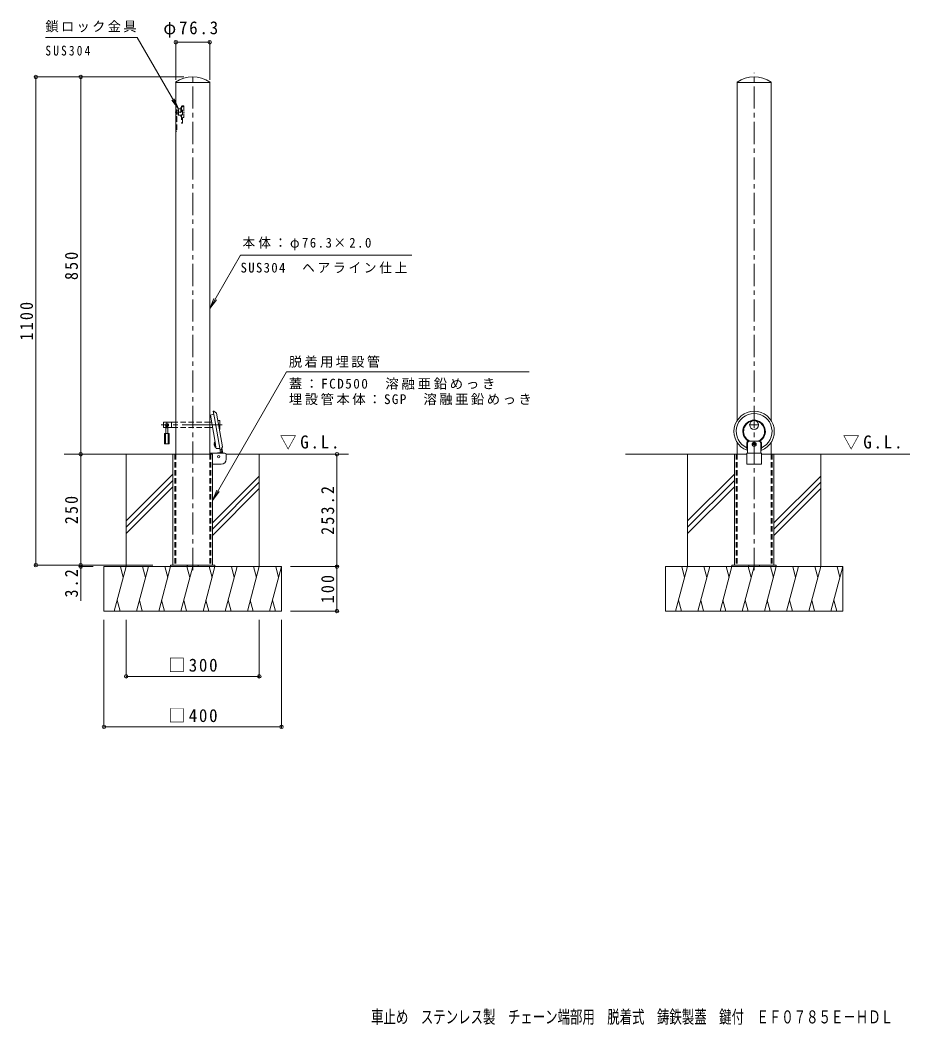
# Model space of a CAD drawing. Units: millimetres at full size, sheet at 1:10. Extents: x -1654 to 1782, y -1368 to 902.
# Drawn here: x -1654 to 351, y -1362 to 902 of the extents above; entities that cross this region are included whole.
import ezdxf
from ezdxf.enums import TextEntityAlignment as Align

# ---------------------------------------------------------------- set-up
doc = ezdxf.new("R2010")
doc.units = ezdxf.units.MM
doc.header["$LTSCALE"] = 10
doc.header["$PDMODE"] = 32
doc.header["$PDSIZE"] = 8
for name, pattern in [('CHAIN1', [8, 5, -1, 1, -1]), ('CHAIN2', [12, 9, -1, 1, -1]), ('DASHED1', [1.8, 1.2, -0.6])]:
    doc.linetypes.add(name, pattern=pattern)
for name, color, linetype, lineweight in [('C-0', 4, 'Continuous', 9), ('C-1', 4, 'Continuous', 9), ('C-2', 4, 'Continuous', 9), ('C-4', 7, 'Continuous', 9), ('C-5', 7, 'Continuous', 9), ('C-6', 2, 'Continuous', 9), ('C-7', 2, 'Continuous', 9), ('C-9', 7, 'Continuous', 9), ('C-B', 2, 'Continuous', 9), ('C-E', 6, 'Continuous', 9)]:
    doc.layers.add(name, color=color, linetype=linetype, lineweight=lineweight)
doc.layers.add('F-5_F-5ﾚｲﾔ', color=2, linetype='Continuous')
doc.styles.add('ＭＳ ゴシック', font='')
doc.styles.get('ＭＳ ゴシック').set_extended_font_data('MS Gothic')

msp = doc.modelspace()

# ---------------------------------------------------------------- linework, layer by layer
at = {"layer": 'C-0', "color": 3, "linetype": 'CHAIN1'}
for p, q in [((-1264.89, -337.67), (-1264.89, 779.38)), ((0.01, -337.67), (0.01, 782.98))]:
    msp.add_line(p, q, dxfattribs=at)
at = {"layer": 'C-0', "color": 3}
for p, q in [((-1303.04, 760.86), (-1303.47, 761.48)), ((-1303.04, -76.52), (-1303.04, 760.86)), ((-1303.04, 760.86), (-1226.74, 760.86)), ((-1226.74, 760.86), (-1226.32, 761.48)), ((-1226.74, 760.86), (-1226.74, -76.52)), ((-38.14, 760.86), (-38.56, 761.48)), ((38.16, 760.86), (-38.14, 760.86)), ((-38.14, -0.3), (-38.14, 760.86)), ((38.16, 760.86), (38.59, 761.48)), ((38.16, 760.86), (38.16, -0.3)), ((-38.14, -76.52), (-38.14, -49.89)), ((38.16, -49.89), (38.16, -76.52))]:
    msp.add_line(p, q, dxfattribs=at)
at = {"layer": 'C-0', "color": 7, "linetype": 'DASHED1'}
for p, q in [((-1290.04, 706.83), (-1290.04, 669.33)), ((-1288.04, 708.83), (-1285.04, 708.83)), ((-1304.58, 694.33), (-1283.38, 694.33)), ((-1301.04, 699.33), (-1303.04, 699.33)), ((-1303.04, 689.33), (-1301.04, 689.33)), ((-1301.04, 684.33), (-1303.04, 684.33)), ((-1301.54, 698.33), (-1301.54, 690.33)), ((-1301.54, 698.33), (-1298.04, 698.33)), ((-1301.54, 690.33), (-1298.04, 690.33)), ((-1301.04, 698.33), (-1301.04, 699.33)), ((-1301.04, 689.33), (-1301.04, 690.33)), ((-1301.04, 684.33), (-1301.04, 651.33)), ((-1298.04, 700.33), (-1297.04, 701.33)), ((-1298.04, 688.33), (-1298.04, 700.33)), ((-1298.04, 688.33), (-1297.04, 687.33)), ((-1297.04, 701.33), (-1291.54, 701.33)), ((-1297.04, 687.33), (-1297.04, 701.33)), ((-1297.04, 687.33), (-1291.54, 687.33)), ((-1290.04, 669.33), (-1288.04, 669.33)), ((-1303.04, 651.33), (-1301.04, 651.33))]:
    msp.add_line(p, q, dxfattribs=at)
at = {"layer": 'C-0'}
for p, q in [((-1217.56, 13.85), (-1225.27, 11.48)), ((-1225.27, 11.48), (-1214.54, -49.38)), ((-1218.72, 20.4), (-1216.11, 5.63)), ((-1217.17, 20.17), (-1218.72, 20.4)), ((-1217.17, 20.17), (-1211.33, 15.97)), ((-1203.21, -67.55), (-1216.11, 5.63)), ((-1197.93, -60.03), (-1211.33, 15.97)), ((-1214.54, -49.38), (-1212.54, -60.71)), ((-1212.54, -60.71), (-1212.09, -63.24)), ((-1208.99, -63.54), (-1212.09, -63.24)), ((-1203.9, -63.65), (-1208.99, -63.54)), ((-1199.27, -62.27), (-1197.93, -60.03)), ((-16.49, -51.93), (-16.49, -61.92)), ((-15.89, -67.73), (-16.49, -61.92)), ((-15.89, -67.73), (-15.49, -68.41)), ((-15.49, -51.95), (-15.49, -68.41)), ((-13.45, -46.6), (-9.99, -46.6)), ((13.48, -46.6), (10.01, -46.6)), ((15.51, -51.95), (15.51, -68.41)), ((15.91, -67.73), (15.51, -68.41)), ((15.91, -67.73), (16.51, -61.92)), ((16.51, -51.93), (16.51, -61.92))]:
    msp.add_line(p, q, dxfattribs=at)
at = {"layer": 'C-0', "color": 7, "linetype": 'CHAIN2'}
for p, q in [((-1198.73, -10.6), (-1335.73, -10.6)), ((-11.07, -10.6), (10.49, -10.6))]:
    msp.add_line(p, q, dxfattribs=at)
at = {"layer": 'C-0', "color": 2}
for p, q in [((-1309.46, -76.52), (-1220.33, -76.52)), ((-1309.46, -76.52), (-1309.46, -326.52)), ((-1226.74, -74.02), (-1192.64, -74.02)), ((-1220.33, -76.52), (-1220.33, -326.52)), ((-1189.44, -87.82), (-1189.44, -77.22)), ((-44.55, -76.52), (-44.55, -326.52)), ((-44.55, -76.52), (-16.29, -76.52)), ((-16.29, -74.02), (-16.29, -99.02)), ((16.31, -76.52), (44.58, -76.52)), ((44.58, -76.52), (44.58, -326.52)), ((-1200.64, -99.02), (-1220.33, -99.02)), ((16.31, -99.02), (-16.29, -99.02)), ((-1276.89, -326.52), (-1276.89, -329.72)), ((-1252.89, -326.52), (-1252.89, -329.72)), ((-1214.89, -326.52), (-1214.89, -329.72)), ((-11.99, -326.52), (-11.99, -329.72)), ((12.01, -326.52), (12.01, -329.72)), ((50.01, -326.52), (50.01, -329.72))]:
    msp.add_line(p, q, dxfattribs=at)
at = {"layer": 'C-0', "color": 2, "linetype": 'DASHED1'}
for p, q in [((-1305.44, -76.52), (-1305.44, -326.52)), ((-1224.34, -76.52), (-1224.34, -326.52)), ((-40.54, -76.52), (-40.54, -326.52)), ((40.56, -76.52), (40.56, -326.52))]:
    msp.add_line(p, q, dxfattribs=at)
at = {"layer": 'C-0', "color": 7, "linetype": 'DASHED1'}
for points in [[(-1290.04, 704.33), (-1291.54, 704.33), (-1291.54, 684.33), (-1290.04, 684.33)], [(-1285.04, 708.83), (-1285.04, 681.83), (-1288.04, 681.83)], [(-1288.04, 669.33), (-1288.04, 706.83), (-1285.04, 706.83)]]:
    msp.add_lwpolyline(points, dxfattribs=at)
at = {"layer": 'C-0'}
msp.add_lwpolyline([(-1203.21, -67.55), (-1201.87, -66.63), (-1199.27, -62.27)], dxfattribs=at)
at = {"layer": 'C-0', "color": 2}
for points in [[(-16.29, -74.02), (16.31, -74.02), (16.31, -99.02)], [(-1214.89, -326.52), (-1314.89, -326.52), (-1314.89, -329.72)], [(50.01, -326.52), (-49.99, -326.52), (-49.99, -329.72)]]:
    msp.add_lwpolyline(points, dxfattribs=at)
at = {"layer": 'C-0'}
for centre, radius in [((0.01, -10.6), 10), ((-1206.44, -82.02), 2.7)]:
    msp.add_circle(centre, radius, dxfattribs=at)
at = {"layer": 'C-0', "color": 3}
for centre in [(-1264.89, 705.48), (0.01, 705.48)]:
    msp.add_arc(centre, 68, 55.43953, 124.56042, dxfattribs=at)
at = {"layer": 'C-0', "color": 7, "linetype": 'DASHED1'}
msp.add_arc((-1288.04, 706.83), 2, 90, 180, dxfattribs=at)
at = {"layer": 'C-0'}
for centre, radius, start, end in [((0.01, -25.1), 45.5, 290.45371, 249.40489), ((0.01, -25.1), 40.35, 294.13713, 245.86287), ((0.01, -25.1), 25.37, 302.06008, 237.93992), ((0.01, -25.1), 23.71, 102.06111, 245.05391), ((0.01, -25.1), 23.71, 294.94609, 77.93889), ((-9.99, -52.1), 6.5, 122.1988, 178.53222), ((0.01, -25.1), 45.5, 249.40489, 249.54629), ((-9.99, -52.1), 5.5, 90, 178.4044), ((10.01, -52.1), 5.5, 1.5956, 90), ((10.01, -52.1), 6.5, 1.46778, 57.8012)]:
    msp.add_arc(centre, radius, start, end, dxfattribs=at)
at = {"layer": 'C-0', "color": 2}
for centre, radius, start, end in [((-1200.64, -87.82), 11.2, 270, 0), ((-1192.64, -77.22), 3.2, 0, 90)]:
    msp.add_arc(centre, radius, start, end, dxfattribs=at)
at = {"layer": 'C-1', "color": 3, "linetype": 'DASHED1'}
for p, q in [((-1303.04, -76.52), (-1303.04, -326.52)), ((-1226.74, -76.52), (-1226.74, -326.52)), ((-38.14, -76.52), (-38.14, -326.52)), ((38.16, -76.52), (38.16, -326.52))]:
    msp.add_line(p, q, dxfattribs=at)
at = {"layer": 'C-1'}
for p, q in [((-1224.54, -329.72), (-1309.44, -329.72)), ((-1277.39, -326.52), (-1277.39, -329.72)), ((-1252.39, -326.52), (-1252.39, -329.72))]:
    msp.add_line(p, q, dxfattribs=at)
for points in [[(-1214.89, -326.52), (-1314.89, -326.52), (-1314.89, -329.72)], [(-1214.89, -326.52), (-1214.89, -329.72), (-1314.89, -329.72)]]:
    msp.add_lwpolyline(points, dxfattribs=at)
at = {"layer": 'C-2'}
for p, q in [((-1330.73, -4.6), (-1330.73, -16.6)), ((-1330.73, -4.6), (-1303.04, -4.6)), ((-1325.48, -16.6), (-1330.73, -16.6)), ((-1303.04, -16.6), (-1320.98, -16.6)), ((-1312.73, -4.6), (-1312.73, -16.6)), ((-1226.74, -4.6), (-1222.43, -4.6)), ((-1226.74, -16.6), (-1220.32, -16.6)), ((-1204.89, -0.64), (-1208.41, -0.64)), ((-1203.73, -10.6), (-1203.73, -2.1)), ((-1203.73, -10.6), (-1203.73, -19.1))]:
    msp.add_line(p, q, dxfattribs=at)
at = {"layer": 'C-2', "color": 6, "linetype": 'CHAIN1'}
for p, q in [((-1320.35, -11.85), (-1326.19, -11.85)), ((-1323.23, -3.51), (-1323.23, -18.13))]:
    msp.add_line(p, q, dxfattribs=at)
at = {"layer": 'C-2', "color": 6}
for p, q in [((-1325.48, -11.85), (-1325.48, -29.6)), ((-1320.98, -11.85), (-1320.98, -29.6)), ((-1318.23, -29.6), (-1328.23, -29.6)), ((-1328.23, -29.6), (-1328.23, -53.1)), ((-1325.98, -29.6), (-1325.98, -53.1)), ((-1320.48, -29.6), (-1320.48, -53.1)), ((-1318.23, -29.6), (-1318.23, -53.1)), ((-1318.23, -53.1), (-1328.23, -53.1))]:
    msp.add_line(p, q, dxfattribs=at)
at = {"layer": 'C-2', "linetype": 'DASHED1'}
for p, q in [((-1226.74, -4.6), (-1303.04, -4.6)), ((-1226.74, -16.6), (-1303.04, -16.6))]:
    msp.add_line(p, q, dxfattribs=at)
at = {"layer": 'C-2'}
for centre, radius, start, end in [((-1323.23, -10.6), 3.5, 310.00481, 229.99519), ((-1205.23, -2.1), 1.5, 0, 77.10931), ((-1205.23, -19.1), 1.5, 282.89069, 0)]:
    msp.add_arc(centre, radius, start, end, dxfattribs=at)
at = {"layer": 'C-2', "color": 6}
msp.add_arc((-1323.23, -11.85), 2.25, 0, 180, dxfattribs=at)
at = {"layer": 'C-2', "color": 6, "linetype": 'DASHED1'}
msp.add_arc((-1323.23, -11.85), 2.25, 180, 0, dxfattribs=at)
at = {"layer": 'C-4'}
for p, q in [((-1303.04, 854.74), (-1303.04, 767.22)), ((-1303.04, 851.74), (-1226.74, 851.74)), ((-1226.74, 854.74), (-1226.74, 767.22)), ((-1621.52, 773.48), (-1284.91, 773.48)), ((-1618.52, 773.48), (-1618.52, -326.52)), ((-1517.33, 773.48), (-1517.33, -76.52)), ((-1517.33, -76.52), (-1517.33, -406.62)), ((-939.99, -76.52), (-939.99, -329.72)), ((-1621.52, -326.52), (-1354.91, -326.52)), ((-1520.33, -329.72), (-1489.45, -329.72)), ((-936.99, -329.72), (-1044.91, -329.72)), ((-939.99, -329.72), (-939.99, -429.72)), ((-936.99, -429.72), (-1044.91, -429.72)), ((-1464.91, -693.62), (-1464.91, -449.72)), ((-1414.91, -580.03), (-1414.91, -449.72)), ((-1114.91, -580.03), (-1114.91, -449.72)), ((-1064.91, -693.62), (-1064.91, -449.72)), ((-1414.91, -577.03), (-1114.91, -577.03)), ((-1464.91, -690.62), (-1064.91, -690.62))]:
    msp.add_line(p, q, dxfattribs=at)
for p in [(-1303.04, 851.74), (-1226.74, 851.74), (-1618.52, 773.48), (-1517.33, 773.48), (-1517.33, -76.52), (-939.99, -76.52), (-1618.52, -326.52), (-1517.33, -326.52), (-1517.33, -329.72), (-939.99, -329.72), (-939.99, -429.72), (-1414.91, -577.03), (-1114.91, -577.03), (-1464.91, -690.62), (-1064.91, -690.62)]:
    msp.add_point(p, dxfattribs=at)
at = {"layer": 'C-5'}
for p, q in [((-1390.24, 862.75), (-1596.96, 862.75)), ((-1390.24, 862.75), (-1297.04, 701.33)), ((-1297.04, 701.33), (-1306.61, 724.43)), ((-1297.04, 701.33), (-1312.26, 721.16)), ((-1157.21, 371.88), (-1226.67, 251.57)), ((-1157.21, 371.88), (-771.05, 371.88)), ((-1226.67, 251.57), (-1217.1, 274.67)), ((-1226.67, 251.57), (-1211.45, 271.4)), ((-1220.32, -180.67), (-1054.02, 108.95)), ((-507.24, 108.95), (-1054.02, 108.95)), ((-1220.32, -180.67), (-1210.8, -157.55)), ((-1220.32, -180.67), (-1205.15, -160.8))]:
    msp.add_line(p, q, dxfattribs=at)
at = {"layer": 'C-6', "linetype": 'CHAIN1'}
msp.add_line((-1217.07, -55.67), (-1213.54, -55.05), dxfattribs=at)
at = {"layer": 'C-6'}
for p, q in [((-1216.22, -52.47), (-1216.87, -53.4)), ((-1213.92, -52.88), (-1216.87, -53.4)), ((-1214.06, -52.09), (-1216.22, -52.47)), ((-1215.18, -58.38), (-1216.22, -52.47)), ((-1213.15, -57.21), (-1216.11, -57.73)), ((-1213.02, -58), (-1215.18, -58.38)), ((-1199.21, -71.81), (-1200.52, -64.37)), ((-1197.89, -70.07), (-1199.27, -62.27)), ((-14.99, -74.02), (-14.99, -52)), ((10.01, -47), (-9.99, -47)), ((15.01, -52), (15.01, -74.02)), ((-1197.89, -70.07), (-1197.19, -74.02))]:
    msp.add_line(p, q, dxfattribs=at)
at = {"layer": 'C-6', "linetype": 'CHAIN2'}
msp.add_line((4.55, -54.3), (-4.52, -54.3), dxfattribs=at)
at = {"layer": 'C-6', "linetype": 'DASHED1'}
msp.add_line((-1208.76, -73.51), (-1199.11, -71.81), dxfattribs=at)
at = {"layer": 'C-6'}
msp.add_lwpolyline([(-1215.18, -58.38), (-1216.11, -57.73), (-1216.87, -53.4)], dxfattribs=at)
for centre, radius, start, end in [((-9.99, -52), 5, 90, 180), ((10.01, -52), 5, 0, 90), ((-1199.37, -70.33), 1.5, 280, 10)]:
    msp.add_arc(centre, radius, start, end, dxfattribs=at)
at = {"layer": 'C-6', "linetype": 'DASHED1'}
msp.add_arc((-1207.89, -78.44), 5, 100, 118.0563, dxfattribs=at)
at = {"layer": 'C-7'}
for p, q in [((0.01, -52.57), (-1.49, -53.43)), ((1.51, -53.43), (0.01, -52.57)), ((1.51, -55.17), (0.01, -56.03)), ((1.51, -55.17), (1.51, -53.43))]:
    msp.add_line(p, q, dxfattribs=at)
msp.add_lwpolyline([(0.01, -56.03), (-1.49, -55.17), (-1.49, -53.43)], dxfattribs=at)
for radius in [4.75, 4.25]:
    msp.add_circle((0.01, -54.3), radius, dxfattribs=at)
at = {"layer": 'C-9'}
for p, q in [((-1203.21, -67.55), (-1202.07, -74.02)), ((-14.99, -52.1), (-14.99, -68.96)), ((15.01, -52.1), (15.01, -68.96)), ((-1211.71, -74.02), (-1202.36, -72.37)), ((-1199.76, -68.66), (-1198.82, -74.02))]:
    msp.add_line(p, q, dxfattribs=at)
msp.add_arc((-1202.91, -69.22), 3.2, 280, 10, dxfattribs=at)
at = {"layer": 'C-B'}
for p, q in [((-1216.37, -50.47), (-1216.08, -49.66)), ((-1216.37, -50.47), (-1216.03, -52.44)), ((-1214.54, -49.38), (-1216.08, -49.66)), ((-1214.99, -58.35), (-1214.64, -60.32)), ((-1214.64, -60.32), (-1214.08, -60.98)), ((-1212.54, -60.71), (-1214.08, -60.98))]:
    msp.add_line(p, q, dxfattribs=at)
at = {"layer": 'C-E'}
for p, q in [((-1309.47, -76.52), (-1554.74, -76.52)), ((-1414.91, -329.72), (-1414.91, -76.52)), ((-1189.54, -76.52), (-913.89, -76.52)), ((-1114.91, -329.72), (-1114.91, -76.52)), ((-44.56, -76.52), (-289.83, -76.52)), ((-150, -329.72), (-150, -76.52)), ((44.56, -76.52), (351.02, -76.52)), ((150, -329.72), (150, -76.52)), ((-1309.47, -121.28), (-1414.91, -226.72)), ((-1309.47, -135.42), (-1414.91, -240.86)), ((-1114.91, -125.6), (-1220.34, -231.03)), ((-44.56, -121.28), (-150, -226.72)), ((-44.56, -135.42), (-150, -240.86)), ((150, -125.6), (44.56, -231.03)), ((-1309.47, -149.56), (-1414.91, -255)), ((-1114.91, -139.74), (-1220.34, -245.17)), ((-1114.91, -153.88), (-1220.34, -259.32)), ((-44.56, -149.56), (-150, -255)), ((150, -139.74), (44.56, -245.17)), ((150, -153.88), (44.56, -259.32)), ((-1464.91, -329.72), (-1064.91, -329.72)), ((-1464.91, -429.72), (-1464.91, -329.72)), ((-1414.91, -329.72), (-1441.7, -429.72)), ((-1427.96, -329.72), (-1421.43, -354.07)), ((-1364.91, -329.72), (-1391.7, -429.72)), ((-1377.96, -329.72), (-1371.43, -354.07)), ((-1314.91, -329.72), (-1341.7, -429.72)), ((-1327.96, -329.72), (-1321.43, -354.07)), ((-1264.91, -329.72), (-1291.7, -429.72)), ((-1277.96, -329.72), (-1271.43, -354.07)), ((-1214.91, -329.72), (-1241.7, -429.72)), ((-1227.96, -329.72), (-1221.43, -354.07)), ((-1164.91, -329.72), (-1191.7, -429.72)), ((-1177.96, -329.72), (-1171.43, -354.07)), ((-1114.91, -329.72), (-1141.7, -429.72)), ((-1127.96, -329.72), (-1121.43, -354.07)), ((-1064.91, -329.72), (-1091.7, -429.72)), ((-1077.96, -329.72), (-1071.43, -354.07)), ((-1064.91, -429.72), (-1064.91, -329.72)), ((-200, -329.72), (200, -329.72)), ((-200, -429.72), (-200, -329.72)), ((-150, -329.72), (-176.79, -429.72)), ((-163.05, -329.72), (-156.52, -354.07)), ((-100, -329.72), (-126.79, -429.72)), ((-113.05, -329.72), (-106.52, -354.07)), ((-50, -329.72), (-76.79, -429.72)), ((-63.05, -329.72), (-56.52, -354.07)), ((0, -329.72), (-26.79, -429.72)), ((-13.05, -329.72), (-6.52, -354.07)), ((50, -329.72), (23.21, -429.72)), ((36.95, -329.72), (43.48, -354.07)), ((100, -329.72), (73.21, -429.72)), ((86.95, -329.72), (93.48, -354.07)), ((150, -329.72), (123.21, -429.72)), ((136.95, -329.72), (143.48, -354.07)), ((200, -329.72), (173.21, -429.72)), ((186.95, -329.72), (193.48, -354.07)), ((200, -429.72), (200, -329.72)), ((-1428.65, -429.72), (-1435.18, -405.37)), ((-1378.65, -429.72), (-1385.18, -405.37)), ((-1328.65, -429.72), (-1335.18, -405.37)), ((-1278.65, -429.72), (-1285.18, -405.37)), ((-1228.65, -429.72), (-1235.18, -405.37)), ((-1178.65, -429.72), (-1185.18, -405.37)), ((-1128.65, -429.72), (-1135.18, -405.37)), ((-1078.65, -429.72), (-1085.18, -405.37)), ((-163.75, -429.72), (-170.27, -405.37)), ((-113.75, -429.72), (-120.27, -405.37)), ((-63.75, -429.72), (-70.27, -405.37)), ((-13.75, -429.72), (-20.27, -405.37)), ((36.25, -429.72), (29.73, -405.37)), ((86.25, -429.72), (79.73, -405.37)), ((136.25, -429.72), (129.73, -405.37)), ((186.25, -429.72), (179.73, -405.37)), ((-1464.91, -429.72), (-1064.91, -429.72)), ((-200, -429.72), (200, -429.72))]:
    msp.add_line(p, q, dxfattribs=at)

# ---------------------------------------------------------------- texts
at = {"layer": 'C-4', "color": 2, "char_height": 29.33, "attachment_point": 7, "style": 'ＭＳ ゴシック'}
for s, insert in [('\\T1.22;\\W0.95;φ76.3', (-1331.14, 861.74)), ('\\T1.21;\\W0.95;□300', (-1319.91, -567.03)), ('\\T1.21;\\W0.95;□400', (-1319.91, -680.62))]:
    msp.add_mtext(s, dxfattribs=dict(at, insert=insert))
at = {"layer": 'C-4', "color": 2, "char_height": 29.33, "attachment_point": 7, "rotation": 90, "style": 'ＭＳ ゴシック'}
for s, insert in [('\\T1.27;\\W0.9;850', (-1523.33, 315.98)), ('\\T1.28;\\W0.9;1100', (-1624.52, 179.73)), ('\\T1.28;\\W0.9;253.2', (-945.99, -258.12)), ('\\T1.27;\\W0.9;250', (-1523.33, -234.02)), ('\\T1.27;\\W0.9;3.2', (-1523.33, -399.18)), ('\\T1.27;\\W0.9;100', (-945.99, -412.22))]:
    msp.add_mtext(s, dxfattribs=dict(at, insert=insert))
at = {"layer": 'C-5', "char_height": 21.99, "attachment_point": 7, "style": 'ＭＳ ゴシック'}
for s, insert in [('\\T1.17;鎖ロック金具', (-1596.96, 873.97)), ('\\T1.39;\\W0.85;SUS304', (-1596.96, 821.52)), ('\\T1.25;\\W0.95;本体：φ76.3×2.0', (-1152.72, 383.1)), ('\\T1.22;\\W0.95;SUS304\u3000ヘアライン仕上', (-1157.21, 330.58)), ('\\T1.17;脱着用埋設管', (-1048.31, 118.35)), ('\\T1.21;蓋：FCD500\u3000溶融亜鉛めっき', (-1048.31, 69.05)), ('\\T1.19;埋設管本体：SGP\u3000溶融亜鉛めっき', (-1048.31, 34.05))]:
    msp.add_mtext(s, dxfattribs=dict(at, insert=insert))
at = {"layer": 'C-5', "color": 2, "char_height": 29.33, "attachment_point": 7, "style": 'ＭＳ ゴシック'}
for insert in [(-1069.04, -66.15), (199.63, -66.15)]:
    msp.add_mtext('\\T1.22;\\W0.95;▽G.L.', dxfattribs=dict(at, insert=insert))
at = {"layer": 'F-5_F-5ﾚｲﾔ', "style": 'ＭＳ ゴシック', "width": 0.7}
msp.add_text('車止め\u3000ステンレス製\u3000チェーン端部用\u3000脱着式\u3000鋳鉄製蓋\u3000鍵付\u3000ＥＦ０７８５Ｅ－ＨＤＬ', height=29.33, dxfattribs=at).set_placement((-863, -1367.6), align=Align.BOTTOM_LEFT)

doc.saveas('drawing.dxf')
